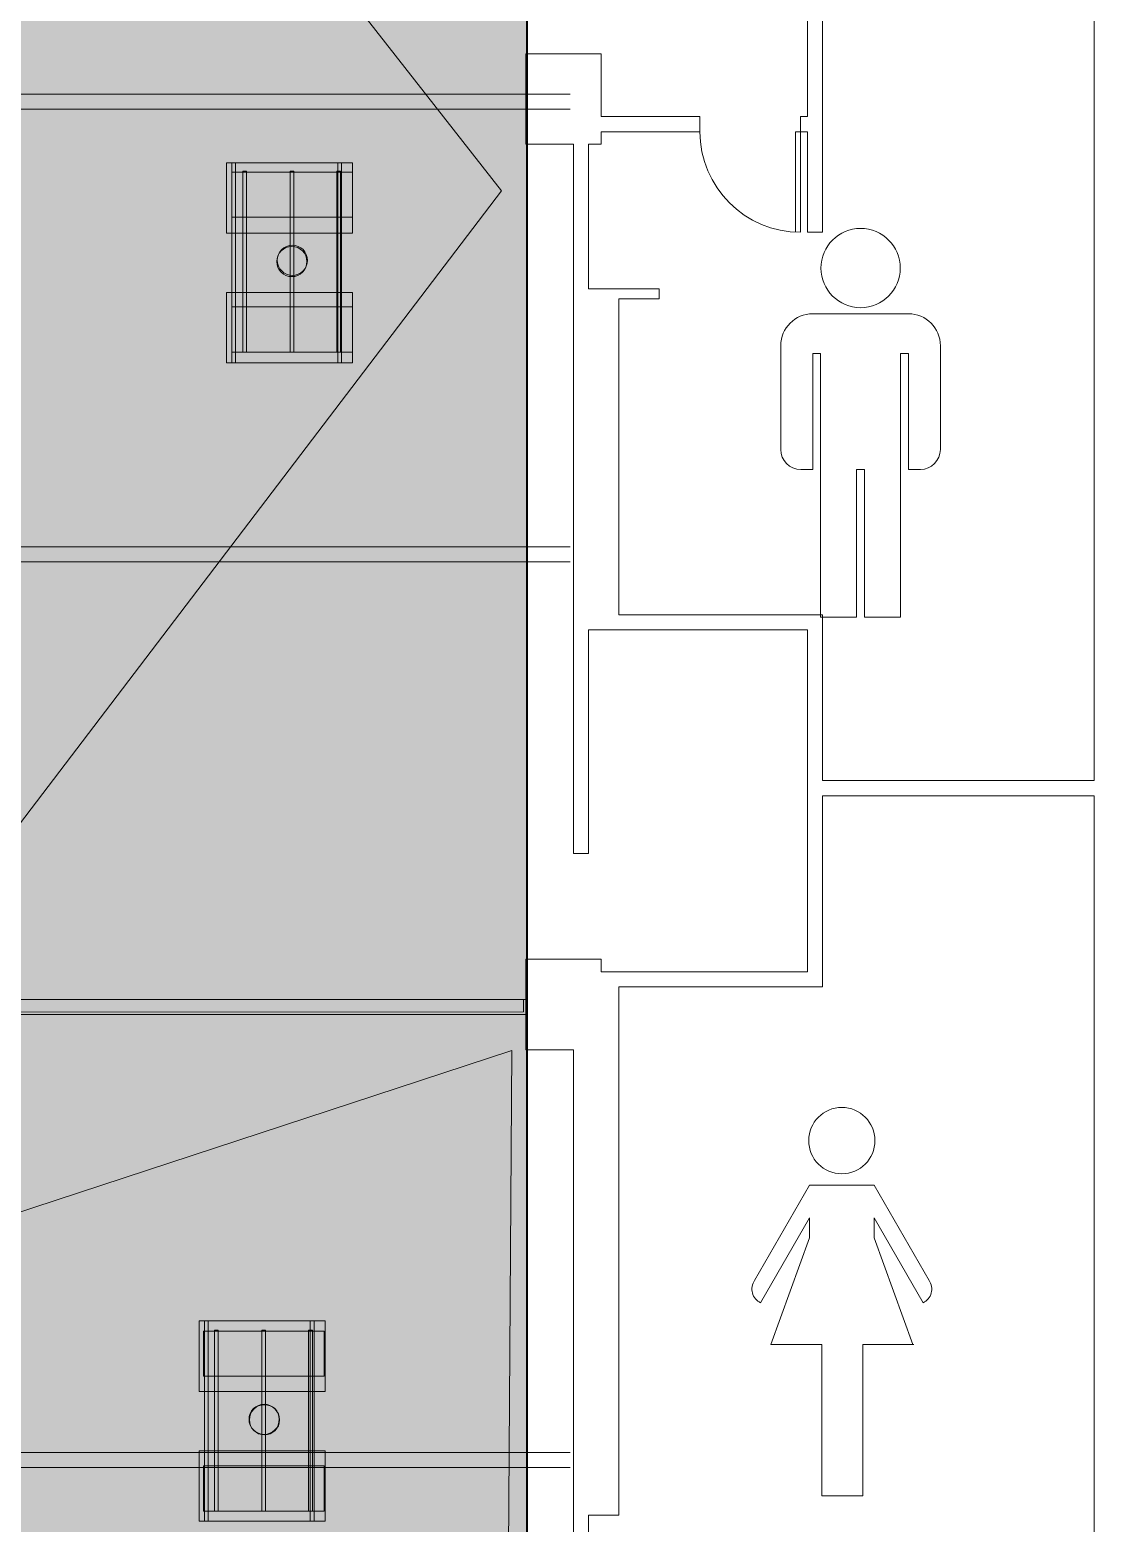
# Model space of a CAD drawing. Header units: inches. Extents: x -10671 to 1761, y -674 to 7170.
# Drawn here: x -230 to 193, y 892 to 1486 of the extents above; entities that cross this region are included whole.
import ezdxf

# ---------------------------------------------------------------- set-up
doc = ezdxf.new("R2010")
doc.units = ezdxf.units.IN
doc.header["$LTSCALE"] = 19.2
doc.header["$MEASUREMENT"] = 0
for name, color, linetype, lineweight in [('DWG-0', 7, 'Continuous', 18), ('Venue-Ceiling-Lights', 7, 'Continuous', 5), ('Venue-Ceiling-Lights Circuits', 7, 'Continuous', 5), ('Venue-Walls and Doors', 7, 'Continuous', 5)]:
    doc.layers.add(name, color=color, linetype=linetype, lineweight=lineweight)
for name, color, linetype, lineweight, true_color in [('PDF', 6, 'Continuous', 5, 0xff00ff), ('Venue-Ceiling-Obstructions', 7, 'Continuous', 5, 0xdd0000), ('Venue-NO HANG ZONE', 7, 'Continuous', 15, 0xdd0000), ('Venue-Rigging Steel-High', 7, 'Continuous', 5, 0x800000), ('Venue-Text-Facility', 4, 'Continuous', 5, 0x00ffff)]:
    doc.layers.add(name, color=color, linetype=linetype, lineweight=lineweight, true_color=true_color)

# ---------------------------------------------------------------- blocks, each defined once
blk = doc.blocks.new('A-xp01$0$AD03A')
at = {"layer": 'DWG-0'}
for p, q in [((0, 1), (0, 0)), ((0.049, 0), (0.049, 0.999)), ((0, 0), (0.049, 0))]:
    blk.add_line(p, q, dxfattribs=at)
blk.add_arc((0, 0), 1, 0, 90, dxfattribs=at)
blk = doc.blocks.new('WOMEN')
at = {"layer": 'Venue-Text-Facility'}
for p, q in [((-8, 76), (-21.46, 52.68)), ((-8, 76), (7.77, 76)), ((7.77, 76), (21.23, 52.68)), ((-8, 68), (-20, 47.22)), ((-8, 68), (-8, 63.1)), ((7.77, 68), (7.77, 63.1)), ((7.77, 68), (19.77, 47.22)), ((-8, 63.1), (-17.5, 37)), ((7.77, 63.1), (17.27, 37)), ((-5, 37), (-17.5, 37)), ((-5, 37), (-5, 0)), ((5, 37), (5, 0)), ((17.5, 37), (5, 37)), ((-5, 0), (5, 0))]:
    blk.add_line(p, q, dxfattribs=at)
blk.add_circle((-0.12, 86.89), 8.11, dxfattribs=at)
for centre, start, end in [((-18.37, 50.58), 145.7954, 244.2046), ((18.14, 50.58), 295.7954, 34.2046)]:
    blk.add_arc(centre, 3.74, start, end, dxfattribs=at)
blk = doc.blocks.new('WOMENSROOM')
at = {"layer": 'Venue-Text-Facility'}
blk.add_blockref('WOMEN', (-8.49, -6.98), dxfattribs=at)
blk = doc.blocks.new('MEN')
at = {"layer": 'Venue-Text-Facility'}
for p, q in [((-2, 76), (22, 76)), ((-10, 42), (-10, 68)), ((30, 68), (30, 42)), ((-2, 37), (-2, 66)), ((-2, 66), (0, 66)), ((0, 0), (0, 66)), ((20, 66), (20, 0)), ((20, 66), (22, 66)), ((22, 66), (22, 37)), ((-2, 37), (-5, 37)), ((11, 37), (9, 37)), ((9, 0), (9, 37)), ((11, 0), (11, 37)), ((25, 37), (22, 37)), ((0, 0), (9, 0)), ((11, 0), (20, 0))]:
    blk.add_line(p, q, dxfattribs=at)
blk.add_circle((10, 87.44), 9.93, dxfattribs=at)
for centre, radius, start, end in [((-2, 68), 8, 90, 180), ((22, 68), 8, 0, 90), ((-5, 42), 5, 180, 270), ((25, 42), 5, 270, 0)]:
    blk.add_arc(centre, radius, start, end, dxfattribs=at)
blk = doc.blocks.new('No Hang Zone H_1 (2D)')
at = {"layer": 'Venue-NO HANG ZONE', "linetype": 'Continuous', "lineweight": 0}
blk.add_hatch(color=7, dxfattribs=at).paths.add_polyline_path([(-1245.0112, 1241.49465), (-1245.0112, -1241.49465), (1245.0112, -1241.49465), (1245.0112, -914.50545), (-985.5915, -914.50545), (-985.5915, 1241.49465)])
at = {"layer": 'Venue-NO HANG ZONE', "flags": 128}
blk.add_lwpolyline([(-1245.0112, 1241.49465), (-1245.0112, -1241.49465), (1245.0112, -1241.49465), (1245.0112, -914.50545), (-985.5915, -914.50545), (-985.5915, 1241.49465)], close=True, dxfattribs=at)
blk = doc.blocks.new('Group-2507-1')
at = {"layer": 'PDF'}
for points, invisible_edges in [([(-138.46, 939.25), (-141.54, 937.61), (-142.84, 935.66), (-138.46, 939.25)], 15), ([(-133.05, 937.61), (-138.46, 939.25), (-142.84, 935.66), (-133.05, 937.61)], 15), ([(-141.54, 937.61, 10), (-139.59, 938.91, 10), (-138.46, 939.25, 10), (-141.54, 937.61, 10)], 13), ([(-141.54, 937.61, 10), (-138.46, 939.25, 10), (-136.12, 939.25, 10), (-141.54, 937.61, 10)], 15), ([(-141.54, 937.61, 10), (-136.12, 939.25, 10), (-131.75, 935.66, 10), (-141.54, 937.61, 10)], 15), ([(-138.46, 939.25), (-139.59, 938.91), (-141.54, 937.61), (-138.46, 939.25)], 14), ([(-141.54, 937.61, 10), (-140.63, 938.36, 10), (-139.59, 938.91, 10), (-141.54, 937.61, 10)], 12), ([(-139.59, 938.91), (-140.63, 938.36), (-141.54, 937.61), (-139.59, 938.91)], 12), ([(-138.46, 939.25, 10), (-137.29, 939.37, 10), (-136.12, 939.25, 10), (-138.46, 939.25, 10)], 12), ([(-136.12, 939.25), (-137.29, 939.37), (-138.46, 939.25), (-136.12, 939.25)], 12), ([(-133.05, 937.61), (-136.12, 939.25), (-138.46, 939.25), (-133.05, 937.61)], 15), ([(-136.12, 939.25, 10), (-135, 938.91, 10), (-133.05, 937.61, 10), (-136.12, 939.25, 10)], 14), ([(-136.12, 939.25, 10), (-133.05, 937.61, 10), (-131.75, 935.66, 10), (-136.12, 939.25, 10)], 15), ([(-133.05, 937.61), (-135, 938.91), (-136.12, 939.25), (-133.05, 937.61)], 13), ([(-135, 938.91, 10), (-133.96, 938.36, 10), (-133.05, 937.61, 10), (-135, 938.91, 10)], 12), ([(-133.05, 937.61), (-133.96, 938.36), (-135, 938.91), (-133.05, 937.61)], 12), ([(-143.29, 933.37, 10), (-143.18, 934.54, 10), (-142.84, 935.66, 10), (-143.29, 933.37, 10)], 12), ([(-142.84, 931.07, 10), (-143.29, 933.37, 10), (-142.84, 935.66, 10), (-142.84, 931.07, 10)], 15), ([(-142.84, 935.66), (-143.18, 934.54), (-143.29, 933.37), (-142.84, 935.66)], 12), ([(-142.84, 935.66), (-143.29, 933.37), (-142.84, 931.07), (-142.84, 935.66)], 15), ([(-142.84, 931.07, 10), (-143.18, 932.2, 10), (-143.29, 933.37, 10), (-142.84, 931.07, 10)], 12), ([(-143.29, 933.37), (-143.18, 932.2), (-142.84, 931.07), (-143.29, 933.37)], 12), ([(-142.84, 935.66, 10), (-142.28, 936.7, 10), (-141.54, 937.61, 10), (-142.84, 935.66, 10)], 12), ([(-142.84, 931.07, 10), (-142.84, 935.66, 10), (-141.54, 937.61, 10), (-142.84, 931.07, 10)], 15), ([(-133.96, 928.38, 10), (-142.84, 931.07, 10), (-141.54, 937.61, 10), (-133.96, 928.38, 10)], 15), ([(-141.54, 937.61), (-142.28, 936.7), (-142.84, 935.66), (-141.54, 937.61)], 12), ([(-133.05, 937.61), (-142.84, 935.66), (-140.63, 928.38), (-133.05, 937.61)], 15), ([(-142.84, 935.66), (-142.84, 931.07), (-140.63, 928.38), (-142.84, 935.66)], 15), ([(-133.96, 928.38, 10), (-141.54, 937.61, 10), (-131.75, 935.66, 10), (-133.96, 928.38, 10)], 15), ([(-133.05, 937.61), (-140.63, 928.38), (-131.75, 931.07), (-133.05, 937.61)], 15), ([(-131.75, 935.66, 10), (-131.75, 931.07, 10), (-133.96, 928.38, 10), (-131.75, 935.66, 10)], 15), ([(-133.05, 937.61, 10), (-132.3, 936.7, 10), (-131.75, 935.66, 10), (-133.05, 937.61, 10)], 12), ([(-131.75, 935.66), (-132.3, 936.7), (-133.05, 937.61), (-131.75, 935.66)], 12), ([(-131.75, 931.07), (-131.75, 935.66), (-133.05, 937.61), (-131.75, 931.07)], 15), ([(-131.75, 935.66, 10), (-131.41, 934.54, 10), (-131.29, 933.37, 10), (-131.75, 935.66, 10)], 12), ([(-131.75, 935.66, 10), (-131.29, 933.37, 10), (-131.75, 931.07, 10), (-131.75, 935.66, 10)], 15), ([(-131.29, 933.37), (-131.41, 934.54), (-131.75, 935.66), (-131.29, 933.37)], 12), ([(-131.75, 931.07), (-131.29, 933.37), (-131.75, 935.66), (-131.75, 931.07)], 15), ([(-131.29, 933.37, 10), (-131.41, 932.2, 10), (-131.75, 931.07, 10), (-131.29, 933.37, 10)], 12), ([(-131.75, 931.07), (-131.41, 932.2), (-131.29, 933.37), (-131.75, 931.07)], 12), ([(-140.63, 928.38, 10), (-142.28, 930.03, 10), (-142.84, 931.07, 10), (-140.63, 928.38, 10)], 13), ([(-138.46, 927.48, 10), (-140.63, 928.38, 10), (-142.84, 931.07, 10), (-138.46, 927.48, 10)], 15), ([(-133.96, 928.38, 10), (-138.46, 927.48, 10), (-142.84, 931.07, 10), (-133.96, 928.38, 10)], 15), ([(-142.84, 931.07), (-142.28, 930.03), (-140.63, 928.38), (-142.84, 931.07)], 14), ([(-140.63, 928.38, 10), (-141.54, 929.13, 10), (-142.28, 930.03, 10), (-140.63, 928.38, 10)], 12), ([(-142.28, 930.03), (-141.54, 929.13), (-140.63, 928.38), (-142.28, 930.03)], 12), ([(-140.63, 928.38), (-136.12, 927.48), (-131.75, 931.07), (-140.63, 928.38)], 15), ([(-138.46, 927.48, 10), (-139.59, 927.82, 10), (-140.63, 928.38, 10), (-138.46, 927.48, 10)], 12), ([(-140.63, 928.38), (-139.59, 927.82), (-138.46, 927.48), (-140.63, 928.38)], 12), ([(-140.63, 928.38), (-138.46, 927.48), (-136.12, 927.48), (-140.63, 928.38)], 15), ([(-133.96, 928.38, 10), (-136.12, 927.48, 10), (-138.46, 927.48, 10), (-133.96, 928.38, 10)], 15), ([(-136.12, 927.48, 10), (-137.29, 927.37, 10), (-138.46, 927.48, 10), (-136.12, 927.48, 10)], 12), ([(-138.46, 927.48), (-137.29, 927.37), (-136.12, 927.48), (-138.46, 927.48)], 12), ([(-136.12, 927.48), (-133.96, 928.38), (-131.75, 931.07), (-136.12, 927.48)], 15), ([(-133.96, 928.38, 10), (-135, 927.82, 10), (-136.12, 927.48, 10), (-133.96, 928.38, 10)], 12), ([(-136.12, 927.48), (-135, 927.82), (-133.96, 928.38), (-136.12, 927.48)], 12), ([(-131.75, 931.07, 10), (-132.3, 930.03, 10), (-133.96, 928.38, 10), (-131.75, 931.07, 10)], 14), ([(-133.96, 928.38), (-132.3, 930.03), (-131.75, 931.07), (-133.96, 928.38)], 13), ([(-132.3, 930.03, 10), (-133.05, 929.13, 10), (-133.96, 928.38, 10), (-132.3, 930.03, 10)], 12), ([(-133.96, 928.38), (-133.05, 929.13), (-132.3, 930.03), (-133.96, 928.38)], 12)]:
    blk.add_3dface(points, dxfattribs=dict(at, invisible_edges=invisible_edges))
for points in [[(-141.54, 937.61), (-141.54, 937.61, 10), (-140.63, 938.36, 10), (-140.63, 938.36)], [(-140.63, 938.36), (-140.63, 938.36, 10), (-139.59, 938.91, 10), (-139.59, 938.91)], [(-139.59, 938.91), (-139.59, 938.91, 10), (-138.46, 939.25, 10), (-138.46, 939.25)], [(-138.46, 939.25), (-138.46, 939.25, 10), (-137.29, 939.37, 10), (-137.29, 939.37)], [(-137.29, 939.37), (-137.29, 939.37, 10), (-136.12, 939.25, 10), (-136.12, 939.25)], [(-136.12, 939.25), (-136.12, 939.25, 10), (-135, 938.91, 10), (-135, 938.91)], [(-135, 938.91), (-135, 938.91, 10), (-133.96, 938.36, 10), (-133.96, 938.36)], [(-133.96, 938.36), (-133.96, 938.36, 10), (-133.05, 937.61, 10), (-133.05, 937.61)], [(-143.29, 933.37), (-143.29, 933.37, 10), (-143.18, 934.54, 10), (-143.18, 934.54)], [(-143.18, 932.2), (-143.18, 932.2, 10), (-143.29, 933.37, 10), (-143.29, 933.37)], [(-143.18, 934.54), (-143.18, 934.54, 10), (-142.84, 935.66, 10), (-142.84, 935.66)], [(-142.84, 931.07), (-142.84, 931.07, 10), (-143.18, 932.2, 10), (-143.18, 932.2)], [(-142.84, 935.66), (-142.84, 935.66, 10), (-142.28, 936.7, 10), (-142.28, 936.7)], [(-142.28, 936.7), (-142.28, 936.7, 10), (-141.54, 937.61, 10), (-141.54, 937.61)], [(-133.05, 937.61), (-133.05, 937.61, 10), (-132.3, 936.7, 10), (-132.3, 936.7)], [(-132.3, 936.7), (-132.3, 936.7, 10), (-131.75, 935.66, 10), (-131.75, 935.66)], [(-131.75, 935.66), (-131.75, 935.66, 10), (-131.41, 934.54, 10), (-131.41, 934.54)], [(-131.41, 932.2), (-131.41, 932.2, 10), (-131.75, 931.07, 10), (-131.75, 931.07)], [(-131.41, 934.54), (-131.41, 934.54, 10), (-131.29, 933.37, 10), (-131.29, 933.37)], [(-131.29, 933.37), (-131.29, 933.37, 10), (-131.41, 932.2, 10), (-131.41, 932.2)], [(-142.28, 930.03), (-142.28, 930.03, 10), (-142.84, 931.07, 10), (-142.84, 931.07)], [(-141.54, 929.13), (-141.54, 929.13, 10), (-142.28, 930.03, 10), (-142.28, 930.03)], [(-140.63, 928.38), (-140.63, 928.38, 10), (-141.54, 929.13, 10), (-141.54, 929.13)], [(-139.59, 927.82), (-139.59, 927.82, 10), (-140.63, 928.38, 10), (-140.63, 928.38)], [(-138.46, 927.48), (-138.46, 927.48, 10), (-139.59, 927.82, 10), (-139.59, 927.82)], [(-137.29, 927.37), (-137.29, 927.37, 10), (-138.46, 927.48, 10), (-138.46, 927.48)], [(-136.12, 927.48), (-136.12, 927.48, 10), (-137.29, 927.37, 10), (-137.29, 927.37)], [(-135, 927.82), (-135, 927.82, 10), (-136.12, 927.48, 10), (-136.12, 927.48)], [(-133.96, 928.38), (-133.96, 928.38, 10), (-135, 927.82, 10), (-135, 927.82)], [(-133.05, 929.13), (-133.05, 929.13, 10), (-133.96, 928.38, 10), (-133.96, 928.38)], [(-132.3, 930.03), (-132.3, 930.03, 10), (-133.05, 929.13, 10), (-133.05, 929.13)], [(-131.75, 931.07), (-131.75, 931.07, 10), (-132.3, 930.03, 10), (-132.3, 930.03)]]:
    blk.add_3dface(points, dxfattribs=at)
blk = doc.blocks.new('Group-2508-1')
at = {"layer": 'PDF'}
for points in [[(-161.42, 950.47, 5.91), (-161.42, 950.47, 9.91), (-161.42, 968.47, 9.91), (-161.42, 968.47, 5.91)], [(-161.42, 968.47, 5.91), (-161.42, 968.47, 9.91), (-113.42, 968.47, 9.91), (-113.42, 968.47, 5.91)], [(-161.42, 950.47, 9.91), (-113.42, 950.47, 9.91), (-113.42, 968.47, 9.91), (-161.42, 968.47, 9.91)], [(-161.42, 968.47, 5.91), (-113.42, 968.47, 5.91), (-113.42, 950.47, 5.91), (-161.42, 950.47, 5.91)], [(-113.42, 968.47, 5.91), (-113.42, 968.47, 9.91), (-113.42, 950.47, 9.91), (-113.42, 950.47, 5.91)], [(-113.42, 950.47, 5.91), (-113.42, 950.47, 9.91), (-161.42, 950.47, 9.91), (-161.42, 950.47, 5.91)]]:
    blk.add_3dface(points, dxfattribs=at)
blk = doc.blocks.new('Group-2509-1')
at = {"layer": 'PDF'}
for points in [[(-157.02, 896.87, 9.97), (-157.02, 896.87, 10.97), (-157.02, 968.87, 10.97), (-157.02, 968.87, 9.97)], [(-157.02, 968.87, 9.97), (-157.02, 968.87, 10.97), (-155.52, 968.87, 10.97), (-155.52, 968.87, 9.97)], [(-157.02, 896.87, 10.97), (-155.52, 896.87, 10.97), (-155.52, 968.87, 10.97), (-157.02, 968.87, 10.97)], [(-157.02, 968.87, 9.97), (-155.52, 968.87, 9.97), (-155.52, 896.87, 9.97), (-157.02, 896.87, 9.97)], [(-155.52, 968.87, 9.97), (-155.52, 968.87, 10.97), (-155.52, 896.87, 10.97), (-155.52, 896.87, 9.97)], [(-155.52, 896.87, 9.97), (-155.52, 896.87, 10.97), (-157.02, 896.87, 10.97), (-157.02, 896.87, 9.97)]]:
    blk.add_3dface(points, dxfattribs=at)
blk = doc.blocks.new('Group-2510-1')
at = {"layer": 'PDF'}
for points in [[(-138.2, 896.87, 9.97), (-138.2, 896.87, 10.97), (-138.2, 968.87, 10.97), (-138.2, 968.87, 9.97)], [(-138.2, 968.87, 9.97), (-138.2, 968.87, 10.97), (-136.7, 968.87, 10.97), (-136.7, 968.87, 9.97)], [(-138.2, 896.87, 10.97), (-136.7, 896.87, 10.97), (-136.7, 968.87, 10.97), (-138.2, 968.87, 10.97)], [(-138.2, 968.87, 9.97), (-136.7, 968.87, 9.97), (-136.7, 896.87, 9.97), (-138.2, 896.87, 9.97)], [(-136.7, 968.87, 9.97), (-136.7, 968.87, 10.97), (-136.7, 896.87, 10.97), (-136.7, 896.87, 9.97)], [(-136.7, 896.87, 9.97), (-136.7, 896.87, 10.97), (-138.2, 896.87, 10.97), (-138.2, 896.87, 9.97)]]:
    blk.add_3dface(points, dxfattribs=at)
blk = doc.blocks.new('Group-2511-1')
at = {"layer": 'PDF'}
for points in [[(-119.61, 896.87, 9.97), (-119.61, 896.87, 10.97), (-119.61, 968.87, 10.97), (-119.61, 968.87, 9.97)], [(-119.61, 968.87, 9.97), (-119.61, 968.87, 10.97), (-118.11, 968.87, 10.97), (-118.11, 968.87, 9.97)], [(-119.61, 896.87, 10.97), (-118.11, 896.87, 10.97), (-118.11, 968.87, 10.97), (-119.61, 968.87, 10.97)], [(-119.61, 968.87, 9.97), (-118.11, 968.87, 9.97), (-118.11, 896.87, 9.97), (-119.61, 896.87, 9.97)], [(-118.11, 968.87, 9.97), (-118.11, 968.87, 10.97), (-118.11, 896.87, 10.97), (-118.11, 896.87, 9.97)], [(-118.11, 896.87, 9.97), (-118.11, 896.87, 10.97), (-119.61, 896.87, 10.97), (-119.61, 896.87, 9.97)]]:
    blk.add_3dface(points, dxfattribs=at)
blk = doc.blocks.new('Group-2512-1')
at = {"layer": 'PDF'}
for points in [[(-161.42, 896.84, 5.91), (-161.42, 896.84, 9.91), (-161.42, 914.84, 9.91), (-161.42, 914.84, 5.91)], [(-161.42, 914.84, 5.91), (-161.42, 914.84, 9.91), (-113.42, 914.84, 9.91), (-113.42, 914.84, 5.91)], [(-161.42, 896.84, 9.91), (-113.42, 896.84, 9.91), (-113.42, 914.84, 9.91), (-161.42, 914.84, 9.91)], [(-161.42, 914.84, 5.91), (-113.42, 914.84, 5.91), (-113.42, 896.84, 5.91), (-161.42, 896.84, 5.91)], [(-113.42, 914.84, 5.91), (-113.42, 914.84, 9.91), (-113.42, 896.84, 9.91), (-113.42, 896.84, 5.91)], [(-113.42, 896.84, 5.91), (-113.42, 896.84, 9.91), (-161.42, 896.84, 9.91), (-161.42, 896.84, 5.91)]]:
    blk.add_3dface(points, dxfattribs=at)
blk = doc.blocks.new('Group-2513-1')
at = {"layer": 'PDF'}
for name in ['Group-2508-1', 'Group-2509-1', 'Group-2510-1', 'Group-2511-1', 'Group-2507-1', 'Group-2512-1']:
    blk.add_blockref(name, (0, 0), dxfattribs=at)
blk = doc.blocks.new('Group-2542-1')
at = {"layer": 'PDF'}
for points, invisible_edges in [([(-132.06, 1394.16, 10), (-131.05, 1397.49, 10), (-127.23, 1400.04, 10), (-132.06, 1394.16, 10)], 15), ([(-129.39, 1389.17, 10), (-132.06, 1394.16, 10), (-127.23, 1400.04, 10), (-129.39, 1389.17, 10)], 15), ([(-127.23, 1400.04), (-131.05, 1397.49), (-132.06, 1394.16), (-127.23, 1400.04)], 15), ([(-127.23, 1400.04), (-132.06, 1394.16), (-129.39, 1389.17), (-127.23, 1400.04)], 15), ([(-132.06, 1394.16, 10), (-131.6, 1396.46, 10), (-131.05, 1397.49, 10), (-132.06, 1394.16, 10)], 13), ([(-131.05, 1397.49), (-131.6, 1396.46), (-132.06, 1394.16), (-131.05, 1397.49)], 14), ([(-132.06, 1394.16, 10), (-131.94, 1395.33, 10), (-131.6, 1396.46, 10), (-132.06, 1394.16, 10)], 12), ([(-131.6, 1396.46), (-131.94, 1395.33), (-132.06, 1394.16), (-131.6, 1396.46)], 12), ([(-131.05, 1397.49, 10), (-129.39, 1399.15, 10), (-127.23, 1400.04, 10), (-131.05, 1397.49, 10)], 15), ([(-127.23, 1400.04), (-129.39, 1399.15), (-131.05, 1397.49), (-127.23, 1400.04)], 15), ([(-131.05, 1397.49, 10), (-130.3, 1398.4, 10), (-129.39, 1399.15, 10), (-131.05, 1397.49, 10)], 12), ([(-129.39, 1399.15), (-130.3, 1398.4), (-131.05, 1397.49), (-129.39, 1399.15)], 12), ([(-129.39, 1399.15, 10), (-128.35, 1399.7, 10), (-127.23, 1400.04, 10), (-129.39, 1399.15, 10)], 12), ([(-129.39, 1389.17, 10), (-127.23, 1400.04, 10), (-120.17, 1395.33, 10), (-129.39, 1389.17, 10)], 15), ([(-127.23, 1400.04), (-128.35, 1399.7), (-129.39, 1399.15), (-127.23, 1400.04)], 12), ([(-120.17, 1395.33), (-127.23, 1400.04), (-129.39, 1389.17), (-120.17, 1395.33)], 15), ([(-120.17, 1395.33, 10), (-121.81, 1389.92, 10), (-129.39, 1389.17, 10), (-120.17, 1395.33, 10)], 15), ([(-120.17, 1395.33), (-129.39, 1389.17), (-121.81, 1389.92), (-120.17, 1395.33)], 15), ([(-127.23, 1400.04, 10), (-126.06, 1400.16, 10), (-124.89, 1400.04, 10), (-127.23, 1400.04, 10)], 12), ([(-124.89, 1400.04), (-126.06, 1400.16), (-127.23, 1400.04), (-124.89, 1400.04)], 12), ([(-127.23, 1400.04, 10), (-124.89, 1400.04, 10), (-121.81, 1398.4, 10), (-127.23, 1400.04, 10)], 15), ([(-127.23, 1400.04, 10), (-121.81, 1398.4, 10), (-120.17, 1395.33, 10), (-127.23, 1400.04, 10)], 15), ([(-121.81, 1398.4), (-124.89, 1400.04), (-127.23, 1400.04), (-121.81, 1398.4)], 15), ([(-120.17, 1395.33), (-121.81, 1398.4), (-127.23, 1400.04), (-120.17, 1395.33)], 15), ([(-124.89, 1400.04, 10), (-123.76, 1399.7, 10), (-121.81, 1398.4, 10), (-124.89, 1400.04, 10)], 14), ([(-121.81, 1398.4), (-123.76, 1399.7), (-124.89, 1400.04), (-121.81, 1398.4)], 13), ([(-123.76, 1399.7, 10), (-122.72, 1399.15, 10), (-121.81, 1398.4, 10), (-123.76, 1399.7, 10)], 12), ([(-121.81, 1398.4), (-122.72, 1399.15), (-123.76, 1399.7), (-121.81, 1398.4)], 12), ([(-121.81, 1398.4, 10), (-121.07, 1397.49, 10), (-120.17, 1395.33, 10), (-121.81, 1398.4, 10)], 14), ([(-120.17, 1395.33), (-121.07, 1397.49), (-121.81, 1398.4), (-120.17, 1395.33)], 13), ([(-120.17, 1395.33, 10), (-120.17, 1392.99, 10), (-121.81, 1389.92, 10), (-120.17, 1395.33, 10)], 15), ([(-121.81, 1389.92), (-120.17, 1392.99), (-120.17, 1395.33), (-121.81, 1389.92)], 15), ([(-121.07, 1397.49, 10), (-120.51, 1396.46, 10), (-120.17, 1395.33, 10), (-121.07, 1397.49, 10)], 12), ([(-120.17, 1395.33), (-120.51, 1396.46), (-121.07, 1397.49), (-120.17, 1395.33)], 12), ([(-120.17, 1395.33, 10), (-120.06, 1394.16, 10), (-120.17, 1392.99, 10), (-120.17, 1395.33, 10)], 12), ([(-120.17, 1392.99), (-120.06, 1394.16), (-120.17, 1395.33), (-120.17, 1392.99)], 12), ([(-131.05, 1390.83, 10), (-131.94, 1392.99, 10), (-132.06, 1394.16, 10), (-131.05, 1390.83, 10)], 13), ([(-129.39, 1389.17, 10), (-131.05, 1390.83, 10), (-132.06, 1394.16, 10), (-129.39, 1389.17, 10)], 15), ([(-132.06, 1394.16), (-131.94, 1392.99), (-131.05, 1390.83), (-132.06, 1394.16)], 14), ([(-132.06, 1394.16), (-131.05, 1390.83), (-129.39, 1389.17), (-132.06, 1394.16)], 15), ([(-131.05, 1390.83, 10), (-131.6, 1391.86, 10), (-131.94, 1392.99, 10), (-131.05, 1390.83, 10)], 12), ([(-131.94, 1392.99), (-131.6, 1391.86), (-131.05, 1390.83), (-131.94, 1392.99)], 12), ([(-129.39, 1389.17, 10), (-130.3, 1389.92, 10), (-131.05, 1390.83, 10), (-129.39, 1389.17, 10)], 12), ([(-131.05, 1390.83), (-130.3, 1389.92), (-129.39, 1389.17), (-131.05, 1390.83)], 12), ([(-121.81, 1389.92, 10), (-124.89, 1388.27, 10), (-129.39, 1389.17, 10), (-121.81, 1389.92, 10)], 15), ([(-129.39, 1389.17), (-124.89, 1388.27), (-121.81, 1389.92), (-129.39, 1389.17)], 15), ([(-121.81, 1389.92, 10), (-123.76, 1388.62, 10), (-124.89, 1388.27, 10), (-121.81, 1389.92, 10)], 13), ([(-124.89, 1388.27), (-123.76, 1388.62), (-121.81, 1389.92), (-124.89, 1388.27)], 14), ([(-121.81, 1389.92, 10), (-122.72, 1389.17, 10), (-123.76, 1388.62, 10), (-121.81, 1389.92, 10)], 12), ([(-123.76, 1388.62), (-122.72, 1389.17), (-121.81, 1389.92), (-123.76, 1388.62)], 12), ([(-120.17, 1392.99, 10), (-121.07, 1390.83, 10), (-121.81, 1389.92, 10), (-120.17, 1392.99, 10)], 13), ([(-121.81, 1389.92), (-121.07, 1390.83), (-120.17, 1392.99), (-121.81, 1389.92)], 14), ([(-120.17, 1392.99, 10), (-120.51, 1391.86, 10), (-121.07, 1390.83, 10), (-120.17, 1392.99, 10)], 12), ([(-121.07, 1390.83), (-120.51, 1391.86), (-120.17, 1392.99), (-121.07, 1390.83)], 12), ([(-127.23, 1388.27, 10), (-128.35, 1388.62, 10), (-129.39, 1389.17, 10), (-127.23, 1388.27, 10)], 12), ([(-124.89, 1388.27, 10), (-127.23, 1388.27, 10), (-129.39, 1389.17, 10), (-124.89, 1388.27, 10)], 15), ([(-129.39, 1389.17), (-128.35, 1388.62), (-127.23, 1388.27), (-129.39, 1389.17)], 12), ([(-129.39, 1389.17), (-127.23, 1388.27), (-124.89, 1388.27), (-129.39, 1389.17)], 15), ([(-124.89, 1388.27, 10), (-126.06, 1388.16, 10), (-127.23, 1388.27, 10), (-124.89, 1388.27, 10)], 12), ([(-127.23, 1388.27), (-126.06, 1388.16), (-124.89, 1388.27), (-127.23, 1388.27)], 12)]:
    blk.add_3dface(points, dxfattribs=dict(at, invisible_edges=invisible_edges))
for points in [[(-132.06, 1394.16), (-132.06, 1394.16, 10), (-131.94, 1395.33, 10), (-131.94, 1395.33)], [(-131.94, 1395.33), (-131.94, 1395.33, 10), (-131.6, 1396.46, 10), (-131.6, 1396.46)], [(-131.6, 1396.46), (-131.6, 1396.46, 10), (-131.05, 1397.49, 10), (-131.05, 1397.49)], [(-131.05, 1397.49), (-131.05, 1397.49, 10), (-130.3, 1398.4, 10), (-130.3, 1398.4)], [(-130.3, 1398.4), (-130.3, 1398.4, 10), (-129.39, 1399.15, 10), (-129.39, 1399.15)], [(-129.39, 1399.15), (-129.39, 1399.15, 10), (-128.35, 1399.7, 10), (-128.35, 1399.7)], [(-128.35, 1399.7), (-128.35, 1399.7, 10), (-127.23, 1400.04, 10), (-127.23, 1400.04)], [(-127.23, 1400.04), (-127.23, 1400.04, 10), (-126.06, 1400.16, 10), (-126.06, 1400.16)], [(-126.06, 1400.16), (-126.06, 1400.16, 10), (-124.89, 1400.04, 10), (-124.89, 1400.04)], [(-124.89, 1400.04), (-124.89, 1400.04, 10), (-123.76, 1399.7, 10), (-123.76, 1399.7)], [(-123.76, 1399.7), (-123.76, 1399.7, 10), (-122.72, 1399.15, 10), (-122.72, 1399.15)], [(-122.72, 1399.15), (-122.72, 1399.15, 10), (-121.81, 1398.4, 10), (-121.81, 1398.4)], [(-121.81, 1398.4), (-121.81, 1398.4, 10), (-121.07, 1397.49, 10), (-121.07, 1397.49)], [(-121.07, 1397.49), (-121.07, 1397.49, 10), (-120.51, 1396.46, 10), (-120.51, 1396.46)], [(-120.51, 1396.46), (-120.51, 1396.46, 10), (-120.17, 1395.33, 10), (-120.17, 1395.33)], [(-120.17, 1395.33), (-120.17, 1395.33, 10), (-120.06, 1394.16, 10), (-120.06, 1394.16)], [(-131.94, 1392.99), (-131.94, 1392.99, 10), (-132.06, 1394.16, 10), (-132.06, 1394.16)], [(-131.6, 1391.86), (-131.6, 1391.86, 10), (-131.94, 1392.99, 10), (-131.94, 1392.99)], [(-131.05, 1390.83), (-131.05, 1390.83, 10), (-131.6, 1391.86, 10), (-131.6, 1391.86)], [(-130.3, 1389.92), (-130.3, 1389.92, 10), (-131.05, 1390.83, 10), (-131.05, 1390.83)], [(-129.39, 1389.17), (-129.39, 1389.17, 10), (-130.3, 1389.92, 10), (-130.3, 1389.92)], [(-121.81, 1389.92), (-121.81, 1389.92, 10), (-122.72, 1389.17, 10), (-122.72, 1389.17)], [(-121.07, 1390.83), (-121.07, 1390.83, 10), (-121.81, 1389.92, 10), (-121.81, 1389.92)], [(-120.51, 1391.86), (-120.51, 1391.86, 10), (-121.07, 1390.83, 10), (-121.07, 1390.83)], [(-120.17, 1392.99), (-120.17, 1392.99, 10), (-120.51, 1391.86, 10), (-120.51, 1391.86)], [(-120.06, 1394.16), (-120.06, 1394.16, 10), (-120.17, 1392.99, 10), (-120.17, 1392.99)], [(-128.35, 1388.62), (-128.35, 1388.62, 10), (-129.39, 1389.17, 10), (-129.39, 1389.17)], [(-127.23, 1388.27), (-127.23, 1388.27, 10), (-128.35, 1388.62, 10), (-128.35, 1388.62)], [(-126.06, 1388.16), (-126.06, 1388.16, 10), (-127.23, 1388.27, 10), (-127.23, 1388.27)], [(-124.89, 1388.27), (-124.89, 1388.27, 10), (-126.06, 1388.16, 10), (-126.06, 1388.16)], [(-123.76, 1388.62), (-123.76, 1388.62, 10), (-124.89, 1388.27, 10), (-124.89, 1388.27)], [(-122.72, 1389.17), (-122.72, 1389.17, 10), (-123.76, 1388.62, 10), (-123.76, 1388.62)]]:
    blk.add_3dface(points, dxfattribs=at)
blk = doc.blocks.new('Group-2543-1')
at = {"layer": 'PDF'}
for points in [[(-150.18, 1411.26, 5.91), (-150.18, 1411.26, 9.91), (-150.18, 1429.26, 9.91), (-150.18, 1429.26, 5.91)], [(-150.18, 1429.26, 5.91), (-150.18, 1429.26, 9.91), (-102.18, 1429.26, 9.91), (-102.18, 1429.26, 5.91)], [(-150.18, 1411.26, 9.91), (-102.18, 1411.26, 9.91), (-102.18, 1429.26, 9.91), (-150.18, 1429.26, 9.91)], [(-150.18, 1429.26, 5.91), (-102.18, 1429.26, 5.91), (-102.18, 1411.26, 5.91), (-150.18, 1411.26, 5.91)], [(-102.18, 1429.26, 5.91), (-102.18, 1429.26, 9.91), (-102.18, 1411.26, 9.91), (-102.18, 1411.26, 5.91)], [(-102.18, 1411.26, 5.91), (-102.18, 1411.26, 9.91), (-150.18, 1411.26, 9.91), (-150.18, 1411.26, 5.91)]]:
    blk.add_3dface(points, dxfattribs=at)
blk = doc.blocks.new('Group-2544-1')
at = {"layer": 'PDF'}
for points in [[(-145.79, 1357.66, 9.97), (-145.79, 1357.66, 10.97), (-145.79, 1429.66, 10.97), (-145.79, 1429.66, 9.97)], [(-145.79, 1429.66, 9.97), (-145.79, 1429.66, 10.97), (-144.29, 1429.66, 10.97), (-144.29, 1429.66, 9.97)], [(-145.79, 1357.66, 10.97), (-144.29, 1357.66, 10.97), (-144.29, 1429.66, 10.97), (-145.79, 1429.66, 10.97)], [(-145.79, 1429.66, 9.97), (-144.29, 1429.66, 9.97), (-144.29, 1357.66, 9.97), (-145.79, 1357.66, 9.97)], [(-144.29, 1429.66, 9.97), (-144.29, 1429.66, 10.97), (-144.29, 1357.66, 10.97), (-144.29, 1357.66, 9.97)], [(-144.29, 1357.66, 9.97), (-144.29, 1357.66, 10.97), (-145.79, 1357.66, 10.97), (-145.79, 1357.66, 9.97)]]:
    blk.add_3dface(points, dxfattribs=at)
blk = doc.blocks.new('Group-2545-1')
at = {"layer": 'PDF'}
for points in [[(-126.97, 1357.66, 9.97), (-126.97, 1357.66, 10.97), (-126.97, 1429.66, 10.97), (-126.97, 1429.66, 9.97)], [(-126.97, 1429.66, 9.97), (-126.97, 1429.66, 10.97), (-125.47, 1429.66, 10.97), (-125.47, 1429.66, 9.97)], [(-126.97, 1357.66, 10.97), (-125.47, 1357.66, 10.97), (-125.47, 1429.66, 10.97), (-126.97, 1429.66, 10.97)], [(-126.97, 1429.66, 9.97), (-125.47, 1429.66, 9.97), (-125.47, 1357.66, 9.97), (-126.97, 1357.66, 9.97)], [(-125.47, 1429.66, 9.97), (-125.47, 1429.66, 10.97), (-125.47, 1357.66, 10.97), (-125.47, 1357.66, 9.97)], [(-125.47, 1357.66, 9.97), (-125.47, 1357.66, 10.97), (-126.97, 1357.66, 10.97), (-126.97, 1357.66, 9.97)]]:
    blk.add_3dface(points, dxfattribs=at)
blk = doc.blocks.new('Group-2546-1')
at = {"layer": 'PDF'}
for points in [[(-108.37, 1357.66, 9.97), (-108.37, 1357.66, 10.97), (-108.37, 1429.66, 10.97), (-108.37, 1429.66, 9.97)], [(-108.37, 1429.66, 9.97), (-108.37, 1429.66, 10.97), (-106.87, 1429.66, 10.97), (-106.87, 1429.66, 9.97)], [(-108.37, 1357.66, 10.97), (-106.87, 1357.66, 10.97), (-106.87, 1429.66, 10.97), (-108.37, 1429.66, 10.97)], [(-108.37, 1429.66, 9.97), (-106.87, 1429.66, 9.97), (-106.87, 1357.66, 9.97), (-108.37, 1357.66, 9.97)], [(-106.87, 1429.66, 9.97), (-106.87, 1429.66, 10.97), (-106.87, 1357.66, 10.97), (-106.87, 1357.66, 9.97)], [(-106.87, 1357.66, 9.97), (-106.87, 1357.66, 10.97), (-108.37, 1357.66, 10.97), (-108.37, 1357.66, 9.97)]]:
    blk.add_3dface(points, dxfattribs=at)
blk = doc.blocks.new('Group-2547-1')
at = {"layer": 'PDF'}
for points in [[(-150.18, 1357.63, 5.91), (-150.18, 1357.63, 9.91), (-150.18, 1375.63, 9.91), (-150.18, 1375.63, 5.91)], [(-150.18, 1375.63, 5.91), (-150.18, 1375.63, 9.91), (-102.18, 1375.63, 9.91), (-102.18, 1375.63, 5.91)], [(-150.18, 1357.63, 9.91), (-102.18, 1357.63, 9.91), (-102.18, 1375.63, 9.91), (-150.18, 1375.63, 9.91)], [(-150.18, 1375.63, 5.91), (-102.18, 1375.63, 5.91), (-102.18, 1357.63, 5.91), (-150.18, 1357.63, 5.91)], [(-102.18, 1375.63, 5.91), (-102.18, 1375.63, 9.91), (-102.18, 1357.63, 9.91), (-102.18, 1357.63, 5.91)], [(-102.18, 1357.63, 5.91), (-102.18, 1357.63, 9.91), (-150.18, 1357.63, 9.91), (-150.18, 1357.63, 5.91)]]:
    blk.add_3dface(points, dxfattribs=at)
blk = doc.blocks.new('Group-2548-1')
at = {"layer": 'PDF'}
for name in ['Group-2543-1', 'Group-2544-1', 'Group-2545-1', 'Group-2546-1', 'Group-2542-1', 'Group-2547-1']:
    blk.add_blockref(name, (0, 0), dxfattribs=at)
blk = doc.blocks.new('Group-2789-1')
at = {"layer": 'Venue-Ceiling-Lights', "color": 7, "linetype": 'Continuous', "lineweight": 5, "flags": 128}
for points in [[(-163.08, 972.46), (-113.08, 972.46), (-113.08, 944.46), (-163.08, 944.46)], [(-161.03, 972.46), (-159.53, 972.46), (-159.53, 892.87), (-161.03, 892.87)], [(-118.93, 972.46), (-117.43, 972.46), (-117.43, 892.87), (-118.93, 892.87)], [(-163.08, 920.87), (-113.08, 920.87), (-113.08, 892.87), (-163.08, 892.87)]]:
    blk.add_lwpolyline(points, close=True, dxfattribs=at)
at = {"layer": 'Venue-Ceiling-Lights', "color": 7, "linetype": 'Continuous', "lineweight": 5}
blk.add_circle((-137.16, 933.17), 6, dxfattribs=at)
blk = doc.blocks.new('Group-2873-1')
at = {"layer": 'Venue-Ceiling-Lights', "color": 7, "linetype": 'Continuous', "lineweight": 5, "flags": 128}
for points in [[(-152.19, 1432.95), (-102.19, 1432.95), (-102.19, 1404.95), (-152.19, 1404.95)], [(-150.13, 1432.95), (-148.63, 1432.95), (-148.63, 1353.36), (-150.13, 1353.36)], [(-108.04, 1432.95), (-106.54, 1432.95), (-106.54, 1353.36), (-108.04, 1353.36)], [(-152.19, 1381.36), (-102.19, 1381.36), (-102.19, 1353.36), (-152.19, 1353.36)]]:
    blk.add_lwpolyline(points, close=True, dxfattribs=at)
at = {"layer": 'Venue-Ceiling-Lights', "color": 7, "linetype": 'Continuous', "lineweight": 5}
blk.add_circle((-126.27, 1393.66), 6, dxfattribs=at)

msp = doc.modelspace()

# ---------------------------------------------------------------- hatches: boundary and pattern name
at = {"layer": 'Venue-Ceiling-Obstructions', "linetype": 'Continuous', "lineweight": 0, "true_color": 0xffff00}
msp.add_hatch(color=2, dxfattribs=at).paths.add_polyline_path([(-2535.2, 1095.19), (-34.17, 1095.4), (-34.17, 1100.14), (-2535.17, 1100.38)])
at = {"layer": 'Venue-NO HANG ZONE', "linetype": 'Continuous', "lineweight": 0}
msp.add_hatch(color=7, dxfattribs=at).paths.add_polyline_path([(-359.98, 33.25), (-359.98, 2523.27), (-32.99, 2523.27), (-32.99, 33.25)])

# ---------------------------------------------------------------- linework, layer by layer
at = {"layer": 'Venue-Ceiling-Lights Circuits', "color": 7, "linetype": 'Continuous', "lineweight": 5, "flags": 128}
for points in [[(-42.86, 1421.75), (-380.81, 978.02), (-610.36, 978.02), (-616.74, 1855.78), (-380.81, 1852.78)], [(-42.86, 462.97), (-201.86, 147.97), (-598.43, 147.97), (-601.43, 895.25), (-38.76, 1079.99)]]:
    msp.add_lwpolyline(points, close=True, dxfattribs=at)
at = {"layer": 'Venue-Ceiling-Obstructions', "flags": 128}
msp.add_lwpolyline([(-2535.2, 1095.19), (-34.17, 1095.4), (-34.17, 1100.14), (-2535.17, 1100.38)], close=True, dxfattribs=at)
at = {"layer": 'Venue-NO HANG ZONE', "flags": 128}
msp.add_lwpolyline([(-359.98, 33.25), (-359.98, 2523.27), (-32.99, 2523.27), (-32.99, 33.25)], close=True, dxfattribs=at)
at = {"layer": 'Venue-Rigging Steel-High'}
for p, q in [((-2534.99, 1460.23), (-15.65, 1460.23)), ((-2534.99, 1454.23), (-15.65, 1454.23)), ((-2534.99, 1280.26), (-15.65, 1280.26)), ((-2534.99, 1274.26), (-15.65, 1274.26)), ((-2534.99, 1100.26), (-33.36, 1100.26)), ((-2534.99, 1094.26), (-33.36, 1094.26)), ((-2534.99, 920.19), (-15.65, 920.19)), ((-2534.99, 914.19), (-15.65, 914.19))]:
    msp.add_line(p, q, dxfattribs=at)
at = {"layer": 'Venue-Walls and Doors'}
for p, q in [((78.75, 1451.3), (78.75, 1526.05)), ((84.75, 1405.3), (84.75, 1526.05)), ((192.75, 1187.28), (192.75, 1526.05)), ((-3.26, 1451.3), (36, 1451.3)), ((-3.26, 1451.3), (36, 1451.3)), ((36, 1445.3), (36, 1451.3)), ((36, 1445.3), (36, 1451.3)), ((76, 1445.3), (76, 1451.3)), ((76, 1451.3), (78.75, 1451.3)), ((-3.26, 1445.3), (36, 1445.3)), ((-3.26, 1445.3), (36, 1445.3)), ((76, 1445.3), (78.75, 1445.3)), ((78.75, 1405.3), (78.75, 1445.3)), ((-14.26, 1158.3), (-14.26, 1440.3)), ((-14.26, 1234.8), (-14.26, 1440.3)), ((-8.26, 1382.82), (-8.26, 1440.3)), ((-8.26, 1382.82), (-8.26, 1440.3)), ((78.75, 1405.3), (84.75, 1405.3)), ((19.74, 1382.82), (-8.26, 1382.82)), ((3.74, 1378.82), (19.74, 1378.82)), ((19.74, 1378.82), (19.74, 1382.82)), ((84.75, 1253.2), (3.74, 1253.2)), ((84.75, 1187.28), (84.75, 1253.2)), ((-8.26, 1247.2), (-8.26, 1158.3)), ((-8.26, 1246.8), (-8.26, 1247.2)), ((-8.26, 1247.2), (-8.26, 1246.8)), ((78.75, 1247.2), (-8.26, 1247.2)), ((78.75, 1111.3), (78.75, 1247.2)), ((-8.26, 1240.8), (-8.26, 1234.8)), ((192.75, 1187.28), (84.75, 1187.28)), ((84.75, 1105.3), (84.75, 1181.28)), ((192.75, 1181.28), (84.75, 1181.28)), ((192.75, 741.3), (192.75, 1181.28)), ((-8.26, 1158.3), (-14.26, 1158.3)), ((78.75, 1111.3), (-3.26, 1111.3)), ((78.75, 1111.3), (-3.26, 1111.3)), ((3.74, 1105.3), (3.74, 895.3)), ((84.75, 1105.3), (3.74, 1105.3)), ((84.75, 1105.3), (3.74, 1105.3)), ((-14.26, 794.05), (-14.26, 1080.3)), ((-14.26, 794.05), (-14.26, 1080.3)), ((3.74, 895.3), (-8.26, 895.3)), ((-8.26, 806.05), (-8.26, 895.3))]:
    msp.add_line(p, q, dxfattribs=at)
at = {"layer": 'Venue-Walls and Doors', "flags": 128}
for points in [[(-3.26, 1451.3), (-3.26, 1476.3), (-33.26, 1476.3), (-33.26, 1440.3), (-14.26, 1440.3)], [(-3.26, 1445.3), (-3.26, 1440.3), (-8.26, 1440.3)], [(-3.26, 1111.3), (-3.26, 1116.3), (-33.26, 1116.3), (-33.26, 1080.3), (-14.26, 1080.3)]]:
    msp.add_lwpolyline(points, dxfattribs=at)
at = {"layer": 'Venue-Walls and Doors'}
msp.add_polyline3d([(3.74, 1253.2, 0), (3.74, 1378.82, 0)], dxfattribs=at)

# ---------------------------------------------------------------- block references
at = {"layer": 'PDF'}
for name in ['Group-2548-1', 'Group-2513-1']:
    msp.add_blockref(name, (0, 0), dxfattribs=at)
at = {"layer": 'Venue-Ceiling-Lights', "color": 7}
for name in ['Group-2873-1', 'Group-2789-1']:
    msp.add_blockref(name, (0, 0), dxfattribs=at)
at = {"layer": 'Venue-NO HANG ZONE', "rotation": 90}
msp.add_blockref('No Hang Zone H_1 (2D)', (-1274.03, 1278.81), dxfattribs=at)
at = {"layer": 'Venue-Text-Facility'}
for name, p, xscale, yscale, zscale in [('MEN', (84.01, 1252.3), 1.587022875, 1.587022875, 1.587022875), ('WOMENSROOM', (106.41, 914.32), 1.625, 1.625, 1.625)]:
    msp.add_blockref(name, p, dxfattribs=dict(at, xscale=xscale, yscale=yscale, zscale=zscale))
at = {"layer": 'Venue-Walls and Doors', "xscale": 40, "yscale": 40, "zscale": 40, "rotation": 180}
msp.add_blockref('A-xp01$0$AD03A', (76, 1445.3), dxfattribs=at)

doc.saveas('drawing.dxf')
